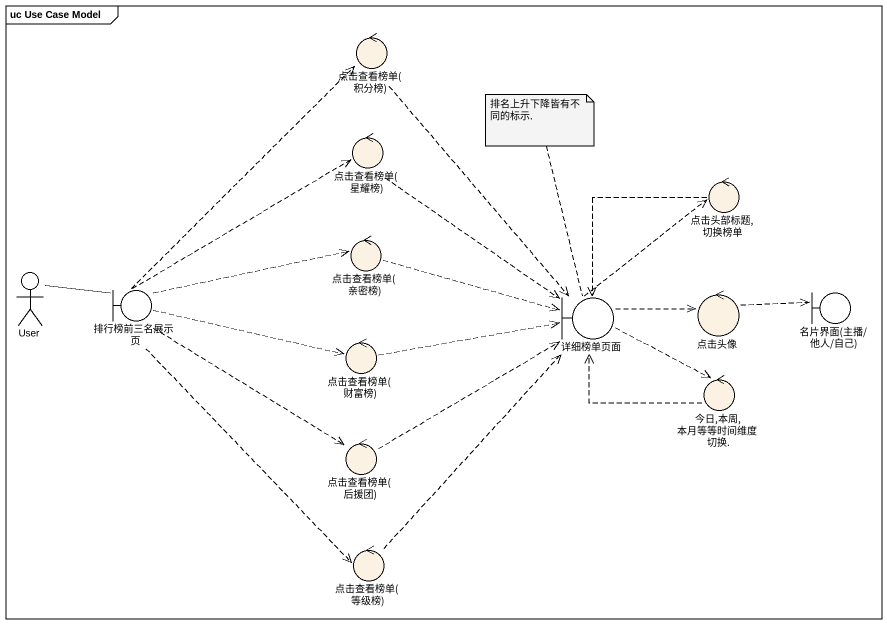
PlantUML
@startuml
mainframe uc Use Case Model
control "点击查看榜单(积分榜)" as 点击查看榜单_积分榜 #FCF2E3
control "点击查看榜单(星耀榜)" as 点击查看榜单_星耀榜 #FCF2E3
control "点击头部标题,切换榜单" as 点击头部标题_切换榜单 #FCF2E3
control "点击查看榜单(亲密榜)" as 点击查看榜单_亲密榜 #FCF2E3
actor User
boundary 排行榜前三名展示页
boundary "名片界面(主播/他人/自己)" as 名片界面_主播_他人_自己
boundary 详细榜单页面
control 点击头像 #FCF2E3
control "点击查看榜单(财富榜)" as 点击查看榜单_财富榜 #FCF2E3
control "今日,本周,本月等等时间维度切换." as 今日_本周_本月等等时间维度切换 #FCF2E3
control "点击查看榜单(后援团)" as 点击查看榜单_后援团 #FCF2E3
control "点击查看榜单(等级榜)" as 点击查看榜单_等级榜 #FCF2E3
点击查看榜单_积分榜 ..> 详细榜单页面
点击查看榜单_星耀榜 ..> 详细榜单页面
点击头部标题_切换榜单 ..> 详细榜单页面
点击查看榜单_亲密榜 .right.> 详细榜单页面
User -right- 排行榜前三名展示页
排行榜前三名展示页 .up.> 点击查看榜单_积分榜
排行榜前三名展示页 .up.> 点击查看榜单_星耀榜
排行榜前三名展示页 .right.> 点击查看榜单_亲密榜
排行榜前三名展示页 .right.> 点击查看榜单_财富榜
排行榜前三名展示页 ..> 点击查看榜单_后援团
排行榜前三名展示页 ..> 点击查看榜单_等级榜
详细榜单页面 .up.> 点击头部标题_切换榜单
详细榜单页面 .right.> 点击头像
详细榜单页面 ..> 今日_本周_本月等等时间维度切换
点击头像 .right.> 名片界面_主播_他人_自己
点击查看榜单_财富榜 .right.> 详细榜单页面
今日_本周_本月等等时间维度切换 .up.> 详细榜单页面
点击查看榜单_后援团 .up.> 详细榜单页面
点击查看榜单_等级榜 .up.> 详细榜单页面
note top of 详细榜单页面 : 排名上升下降皆有不同的标示.
@enduml
